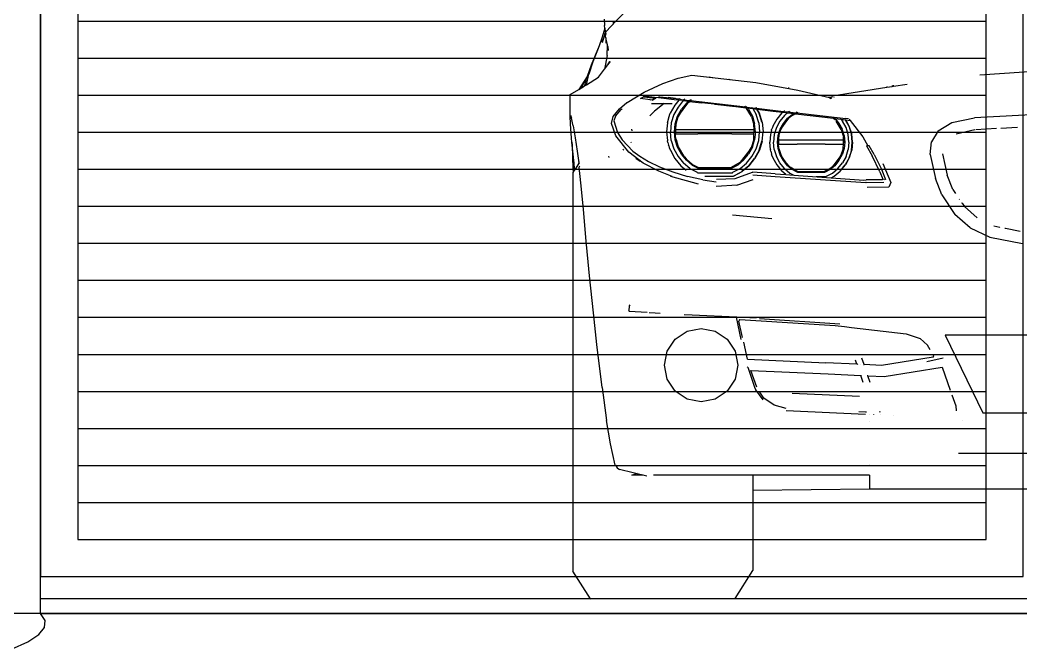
# Model space of a CAD drawing. Header units: inches. Extents: x 7263 to 14962, y 1317 to 2926.
# Drawn here: x 7435.396 to 7436.747, y 1494.43 to 1495.279 of the extents above; entities that cross this region are included whole.
import ezdxf

# ---------------------------------------------------------------- set-up
doc = ezdxf.new("R2010")
doc.units = ezdxf.units.IN
doc.header["$MEASUREMENT"] = 0
doc.layers.add('Layer1', color=1, linetype='Continuous')
doc.layers.add('Layer2', color=2, linetype='Continuous')

msp = doc.modelspace()

# ---------------------------------------------------------------- linework, layer by layer
for p, q in [((7436.2289, 1495.3063), (7436.2007, 1495.2776)), ((7436.1857, 1495.2675), (7436.1821, 1495.2553)), ((7436.1845, 1495.2797), (7436.1851, 1495.2711)), ((7436.1857, 1495.2675), (7436.1851, 1495.2711)), ((7436.1851, 1495.2639), (7436.1858, 1495.2668)), ((7436.1858, 1495.2679), (7436.1857, 1495.2675)), ((7436.1858, 1495.2668), (7436.1857, 1495.2675)), ((7436.1857, 1495.2662), (7436.1858, 1495.2666)), ((7436.1858, 1495.2668), (7436.1859, 1495.2672)), ((7436.1858, 1495.2666), (7436.1859, 1495.267)), ((7436.1858, 1495.2666), (7436.1858, 1495.2668)), ((7436.1862, 1495.2637), (7436.1858, 1495.2666)), ((7436.187, 1495.2629), (7436.2007, 1495.2776)), ((7436.1971, 1495.2766), (7436.1973, 1495.2765)), ((7436.1973, 1495.274), (7436.1973, 1495.2765)), ((7436.1821, 1495.2553), (7436.1777, 1495.2437)), ((7436.1856, 1495.2602), (7436.1833, 1495.2525)), ((7436.1833, 1495.2525), (7436.1837, 1495.2535)), ((7436.1846, 1495.2616), (7436.1847, 1495.2618)), ((7436.1847, 1495.2608), (7436.1846, 1495.2605)), ((7436.1856, 1495.2602), (7436.1854, 1495.259)), ((7436.1862, 1495.2637), (7436.1856, 1495.2602)), ((7436.1862, 1495.2639), (7436.1862, 1495.2637)), ((7436.1864, 1495.2623), (7436.1862, 1495.2637)), ((7436.1868, 1495.26), (7436.1864, 1495.2623)), ((7436.1864, 1495.2623), (7436.1868, 1495.2597)), ((7436.1865, 1495.256), (7436.1868, 1495.2597)), ((7436.1871, 1495.2535), (7436.1865, 1495.256)), ((7436.1868, 1495.26), (7436.187, 1495.2629)), ((7436.1868, 1495.2597), (7436.1868, 1495.26)), ((7436.187, 1495.253), (7436.1871, 1495.2531)), ((7436.1871, 1495.2535), (7436.1871, 1495.2536)), ((7436.1871, 1495.2531), (7436.1871, 1495.2535)), ((7436.1872, 1495.2531), (7436.1871, 1495.2535)), ((7436.1871, 1495.2476), (7436.1871, 1495.2531)), ((7436.1871, 1495.2531), (7436.1872, 1495.2531)), ((7436.1875, 1495.2519), (7436.1872, 1495.2531)), ((7436.1777, 1495.2437), (7436.167, 1495.2179)), ((7436.1763, 1495.24), (7436.167, 1495.2179)), ((7436.1763, 1495.24), (7436.1694, 1495.222)), ((7436.1777, 1495.2437), (7436.1763, 1495.24)), ((7436.1816, 1495.2489), (7436.1825, 1495.2503)), ((7436.1833, 1495.2525), (7436.1819, 1495.2479)), ((7436.1825, 1495.2503), (7436.1833, 1495.2525)), ((7436.189, 1495.2451), (7436.1875, 1495.2519)), ((7436.1888, 1495.2306), (7436.189, 1495.2451)), ((7436.1894, 1495.243), (7436.189, 1495.2451)), ((7436.1894, 1495.243), (7436.1899, 1495.2377)), ((7436.1888, 1495.2306), (7436.1851, 1495.2121)), ((7436.167, 1495.2179), (7436.1615, 1495.2024)), ((7436.1694, 1495.222), (7436.1641, 1495.2057)), ((7436.1851, 1495.2121), (7436.1897, 1495.218)), ((7436.1897, 1495.218), (7436.1922, 1495.2228)), ((7436.1897, 1495.218), (7436.1931, 1495.2225)), ((7436.6915, 1495.2045), (7436.8064, 1495.2124)), ((7436.1615, 1495.2024), (7436.1502, 1495.185)), ((7436.1538, 1495.1872), (7436.1605, 1495.1997)), ((7436.1605, 1495.1997), (7436.1584, 1495.1915)), ((7436.1605, 1495.1997), (7436.1615, 1495.2024)), ((7436.1606, 1495.1913), (7436.1641, 1495.2057)), ((7436.1606, 1495.1913), (7436.1769, 1495.2013)), ((7436.1769, 1495.2013), (7436.1851, 1495.2121)), ((7436.2636, 1495.1931), (7436.2846, 1495.2)), ((7436.2846, 1495.2), (7436.3028, 1495.204)), ((7436.3028, 1495.204), (7436.3892, 1495.1944)), ((7436.3262, 1495.2018), (7436.3282, 1495.2014)), ((7436.3282, 1495.2014), (7436.3311, 1495.2009)), ((7436.1502, 1495.185), (7436.1538, 1495.1872)), ((7436.1538, 1495.1872), (7436.1576, 1495.1895)), ((7436.1584, 1495.1915), (7436.1576, 1495.1895)), ((7436.1576, 1495.1895), (7436.1579, 1495.1897)), ((7436.1584, 1495.1915), (7436.1579, 1495.1897)), ((7436.1579, 1495.1897), (7436.1606, 1495.1913)), ((7436.2387, 1495.1813), (7436.2636, 1495.1931)), ((7436.3528, 1495.1987), (7436.3529, 1495.1985)), ((7436.353, 1495.1985), (7436.3529, 1495.1985)), ((7436.3541, 1495.1983), (7436.3541, 1495.1986)), ((7436.3546, 1495.1983), (7436.3545, 1495.1985)), ((7436.3552, 1495.1982), (7436.3552, 1495.1985)), ((7436.3553, 1495.1982), (7436.3553, 1495.1984)), ((7436.3559, 1495.1981), (7436.3559, 1495.1984)), ((7436.356, 1495.1984), (7436.356, 1495.1981)), ((7436.3567, 1495.1983), (7436.3567, 1495.198)), ((7436.3632, 1495.1973), (7436.3632, 1495.1975)), ((7436.3682, 1495.1969), (7436.3682, 1495.1967)), ((7436.371, 1495.1964), (7436.371, 1495.1966)), ((7436.3719, 1495.1965), (7436.3719, 1495.1963)), ((7436.3719, 1495.1965), (7436.3719, 1495.1963)), ((7436.3892, 1495.1944), (7436.4458, 1495.1839)), ((7436.4338, 1495.1861), (7436.4336, 1495.1874)), ((7436.5659, 1495.1874), (7436.4922, 1495.1759)), ((7436.5659, 1495.1891), (7436.5659, 1495.1874)), ((7436.5732, 1495.1886), (7436.5659, 1495.1874)), ((7436.5732, 1495.1902), (7436.5732, 1495.1886)), ((7436.5733, 1495.1886), (7436.5732, 1495.1886)), ((7436.5733, 1495.1902), (7436.5733, 1495.1886)), ((7436.5751, 1495.1889), (7436.5733, 1495.1886)), ((7436.5935, 1495.1917), (7436.5751, 1495.1889)), ((7436.5751, 1495.1889), (7436.5751, 1495.1905)), ((7436.1386, 1495.1489), (7436.1389, 1495.178)), ((7436.1389, 1495.178), (7436.1502, 1495.185)), ((7436.2154, 1495.1672), (7436.2386, 1495.1812)), ((7436.2334, 1495.1725), (7436.2375, 1495.1751)), ((7436.2466, 1495.1707), (7436.2334, 1495.1725)), ((7436.2379, 1495.1759), (7436.2371, 1495.176)), ((7436.2375, 1495.1751), (7436.2382, 1495.175)), ((7436.2525, 1495.1741), (7436.2379, 1495.1759)), ((7436.2382, 1495.175), (7436.2384, 1495.1751)), ((7436.2382, 1495.175), (7436.2532, 1495.1732)), ((7436.2384, 1495.1751), (7436.2515, 1495.1735)), ((7436.2532, 1495.1732), (7436.2496, 1495.1704)), ((7436.2541, 1495.1732), (7436.2502, 1495.1703)), ((7436.2515, 1495.1735), (7436.2516, 1495.1735)), ((7436.2515, 1495.1735), (7436.2541, 1495.1732)), ((7436.2525, 1495.1741), (7436.2525, 1495.1741)), ((7436.258, 1495.1734), (7436.2525, 1495.1741)), ((7436.2541, 1495.1732), (7436.2532, 1495.1725)), ((7436.2541, 1495.1732), (7436.2542, 1495.1732)), ((7436.2792, 1495.171), (7436.258, 1495.1734)), ((7436.2596, 1495.1747), (7436.2584, 1495.1748)), ((7436.2862, 1495.1716), (7436.2596, 1495.1747)), ((7436.2596, 1495.1747), (7436.2626, 1495.1743)), ((7436.2708, 1495.1744), (7436.2806, 1495.1732)), ((7436.2869, 1495.1725), (7436.2862, 1495.1716)), ((7436.4458, 1495.1839), (7436.4886, 1495.1739)), ((7436.4912, 1495.1742), (7436.4872, 1495.1742)), ((7436.4886, 1495.1739), (7436.4903, 1495.1728)), ((7436.4912, 1495.1742), (7436.4902, 1495.1725)), ((7436.4922, 1495.1759), (7436.4912, 1495.1742)), ((7436.4949, 1495.1742), (7436.4946, 1495.1742)), ((7436.1969, 1495.1485), (7436.2052, 1495.1587)), ((7436.2052, 1495.1587), (7436.2153, 1495.1672)), ((7436.2463, 1495.1705), (7436.2466, 1495.1707)), ((7436.2494, 1495.1703), (7436.2466, 1495.1707)), ((7436.2485, 1495.1658), (7436.2656, 1495.1658)), ((7436.2496, 1495.1704), (7436.2494, 1495.1703)), ((7436.2502, 1495.1703), (7436.2496, 1495.1704)), ((7436.2502, 1495.1703), (7436.2496, 1495.17)), ((7436.2656, 1495.1658), (7436.2526, 1495.1556)), ((7436.2656, 1495.1658), (7436.2763, 1495.1658)), ((7436.2799, 1495.1638), (7436.2738, 1495.1527)), ((7436.2843, 1495.1612), (7436.2785, 1495.1509)), ((7436.2852, 1495.1704), (7436.2792, 1495.171)), ((7436.2852, 1495.1704), (7436.2799, 1495.1638)), ((7436.2911, 1495.1698), (7436.2843, 1495.1612)), ((7436.2911, 1495.1698), (7436.2852, 1495.1704)), ((7436.2862, 1495.1716), (7436.2922, 1495.1709)), ((7436.2955, 1495.1664), (7436.2889, 1495.1581)), ((7436.297, 1495.1664), (7436.2906, 1495.158)), ((7436.2911, 1495.1698), (7436.2981, 1495.169)), ((7436.2933, 1495.1719), (7436.2922, 1495.1709)), ((7436.2922, 1495.1709), (7436.2998, 1495.17)), ((7436.2955, 1495.1664), (7436.2985, 1495.169)), ((7436.297, 1495.1664), (7436.2999, 1495.1688)), ((7436.2976, 1495.1672), (7436.297, 1495.1664)), ((7436.299, 1495.1689), (7436.2976, 1495.1672)), ((7436.2996, 1495.1688), (7436.2976, 1495.1672)), ((7436.2982, 1495.169), (7436.2981, 1495.169)), ((7436.2985, 1495.169), (7436.2982, 1495.169)), ((7436.2985, 1495.169), (7436.299, 1495.1689)), ((7436.299, 1495.1689), (7436.2996, 1495.1688)), ((7436.2996, 1495.1688), (7436.2999, 1495.1688)), ((7436.2998, 1495.17), (7436.3009, 1495.171)), ((7436.3004, 1495.17), (7436.2998, 1495.17)), ((7436.2999, 1495.1688), (7436.316, 1495.167)), ((7436.3004, 1495.17), (7436.3016, 1495.1708)), ((7436.3006, 1495.1699), (7436.3004, 1495.17)), ((7436.3006, 1495.1699), (7436.3014, 1495.1704)), ((7436.3009, 1495.1699), (7436.3006, 1495.1699)), ((7436.3014, 1495.1704), (7436.3009, 1495.1699)), ((7436.3011, 1495.1699), (7436.3009, 1495.1699)), ((7436.3011, 1495.1699), (7436.3022, 1495.1707)), ((7436.3011, 1495.1699), (7436.3751, 1495.1613)), ((7436.3019, 1495.1708), (7436.3014, 1495.1704)), ((7436.3014, 1495.1704), (7436.302, 1495.1707)), ((7436.3016, 1495.1708), (7436.3017, 1495.1709)), ((7436.302, 1495.1709), (7436.3019, 1495.1708)), ((7436.3021, 1495.1708), (7436.3022, 1495.1708)), ((7436.3022, 1495.1708), (7436.3023, 1495.1708)), ((7436.3161, 1495.167), (7436.316, 1495.167)), ((7436.3332, 1495.1651), (7436.3161, 1495.167)), ((7436.3337, 1495.165), (7436.3332, 1495.1651)), ((7436.3337, 1495.165), (7436.3578, 1495.1623)), ((7436.3578, 1495.1623), (7436.3584, 1495.1622)), ((7436.3584, 1495.1622), (7436.376, 1495.1601)), ((7436.3751, 1495.1613), (7436.3743, 1495.1623)), ((7436.3747, 1495.1623), (7436.3747, 1495.1623)), ((7436.3753, 1495.1613), (7436.3747, 1495.1623)), ((7436.3751, 1495.1613), (7436.3751, 1495.1613)), ((7436.3751, 1495.1613), (7436.3753, 1495.1613)), ((7436.3753, 1495.1613), (7436.3769, 1495.1611)), ((7436.3832, 1495.1483), (7436.376, 1495.1601)), ((7436.376, 1495.1601), (7436.3778, 1495.1599)), ((7436.3761, 1495.1621), (7436.3769, 1495.1611)), ((7436.3769, 1495.1611), (7436.3844, 1495.1602)), ((7436.3778, 1495.1599), (7436.3793, 1495.1581)), ((7436.3778, 1495.1599), (7436.3851, 1495.1591)), ((7436.3839, 1495.1612), (7436.3839, 1495.1612)), ((7436.3839, 1495.1612), (7436.3844, 1495.1602)), ((7436.3844, 1495.1602), (7436.3899, 1495.1596)), ((7436.3851, 1495.1591), (7436.3896, 1495.1509)), ((7436.3851, 1495.1591), (7436.3906, 1495.1584)), ((7436.3899, 1495.1596), (7436.3894, 1495.1606)), ((7436.3903, 1495.1596), (7436.3897, 1495.1606)), ((7436.3899, 1495.1596), (7436.3903, 1495.1596)), ((7436.3903, 1495.1596), (7436.4267, 1495.1553)), ((7436.3937, 1495.1527), (7436.3906, 1495.1584)), ((7436.3906, 1495.1584), (7436.3909, 1495.1584)), ((7436.394, 1495.1527), (7436.3909, 1495.1584)), ((7436.3909, 1495.1584), (7436.4128, 1495.1558)), ((7436.1391, 1495.1384), (7436.1386, 1495.1489)), ((7436.1393, 1495.1504), (7436.1406, 1495.146)), ((7436.1427, 1495.1359), (7436.1406, 1495.146)), ((7436.1945, 1495.1391), (7436.1969, 1495.1485)), ((7436.1997, 1495.149), (7436.1977, 1495.1427)), ((7436.1997, 1495.149), (7436.2073, 1495.1577)), ((7436.209, 1495.1577), (7436.2073, 1495.1577)), ((7436.2526, 1495.1556), (7436.2464, 1495.1491)), ((7436.2699, 1495.1398), (7436.2717, 1495.1468)), ((7436.2717, 1495.1468), (7436.2718, 1495.147)), ((7436.2718, 1495.147), (7436.2738, 1495.1527)), ((7436.2785, 1495.1509), (7436.2751, 1495.1397)), ((7436.2805, 1495.1386), (7436.2837, 1495.1487)), ((7436.2812, 1495.1384), (7436.2849, 1495.1494)), ((7436.2815, 1495.1384), (7436.2846, 1495.1483)), ((7436.2837, 1495.1487), (7436.2889, 1495.1581)), ((7436.2872, 1495.153), (7436.2846, 1495.1483)), ((7436.2874, 1495.1539), (7436.2849, 1495.1494)), ((7436.2849, 1495.1494), (7436.2856, 1495.1516)), ((7436.2874, 1495.1539), (7436.2856, 1495.1516)), ((7436.2906, 1495.158), (7436.2872, 1495.153)), ((7436.2906, 1495.158), (7436.2874, 1495.1539)), ((7436.3793, 1495.1581), (7436.3845, 1495.1487)), ((7436.3832, 1495.1483), (7436.3865, 1495.1372)), ((7436.3845, 1495.1487), (7436.3876, 1495.1386)), ((7436.3931, 1495.1397), (7436.3896, 1495.1509)), ((7436.3974, 1495.1407), (7436.3937, 1495.1527)), ((7436.3978, 1495.1407), (7436.394, 1495.1527)), ((7436.4128, 1495.1558), (7436.4254, 1495.1543)), ((7436.4242, 1495.1533), (7436.4174, 1495.1448)), ((7436.4279, 1495.1499), (7436.4218, 1495.1421)), ((7436.4254, 1495.1543), (7436.4242, 1495.1533)), ((7436.4254, 1495.1543), (7436.4321, 1495.1534)), ((7436.4264, 1495.1391), (7436.4319, 1495.146)), ((7436.4267, 1495.1553), (7436.427, 1495.1556)), ((7436.4267, 1495.1553), (7436.4334, 1495.1546)), ((7436.4277, 1495.1562), (7436.4273, 1495.1559)), ((7436.4321, 1495.1534), (7436.4279, 1495.1499)), ((7436.4312, 1495.1432), (7436.4356, 1495.1478)), ((7436.4337, 1495.1465), (7436.4312, 1495.1432)), ((7436.4319, 1495.146), (7436.438, 1495.1512)), ((7436.4321, 1495.1534), (7436.4405, 1495.1524)), ((7436.4337, 1495.1548), (7436.4334, 1495.1546)), ((7436.4334, 1495.1546), (7436.4426, 1495.1535)), ((7436.4368, 1495.1491), (7436.4337, 1495.1465)), ((7436.4349, 1495.148), (7436.4337, 1495.1465)), ((7436.4345, 1495.1554), (7436.4341, 1495.1551)), ((7436.4349, 1495.148), (7436.4368, 1495.1491)), ((7436.4427, 1495.1522), (7436.4356, 1495.1478)), ((7436.4356, 1495.1478), (7436.4378, 1495.1497)), ((7436.4368, 1495.1491), (7436.4378, 1495.1497)), ((7436.4378, 1495.1497), (7436.4422, 1495.1522)), ((7436.4405, 1495.1524), (7436.438, 1495.1512)), ((7436.4405, 1495.1524), (7436.4422, 1495.1522)), ((7436.4422, 1495.1522), (7436.4427, 1495.1522)), ((7436.4429, 1495.1537), (7436.4426, 1495.1535)), ((7436.4426, 1495.1535), (7436.4442, 1495.1533)), ((7436.4427, 1495.1522), (7436.4938, 1495.146)), ((7436.4441, 1495.1543), (7436.4437, 1495.1541)), ((7436.4442, 1495.1533), (7436.4445, 1495.1535)), ((7436.4442, 1495.1533), (7436.4445, 1495.1533)), ((7436.4447, 1495.1535), (7436.4445, 1495.1533)), ((7436.4445, 1495.1533), (7436.5106, 1495.1456)), ((7436.4452, 1495.1539), (7436.4456, 1495.1541)), ((7436.4458, 1495.1541), (7436.4455, 1495.1539)), ((7436.4632, 1495.1498), (7436.4938, 1495.146)), ((7436.4845, 1495.1496), (7436.4845, 1495.1496)), ((7436.4947, 1495.1452), (7436.4938, 1495.146)), ((7436.4938, 1495.146), (7436.494, 1495.146)), ((7436.494, 1495.146), (7436.4947, 1495.1452)), ((7436.494, 1495.146), (7436.494, 1495.1459)), ((7436.4949, 1495.1453), (7436.494, 1495.1459)), ((7436.494, 1495.1459), (7436.4961, 1495.1457)), ((7436.4954, 1495.1445), (7436.4947, 1495.1452)), ((7436.4954, 1495.1445), (7436.4949, 1495.1453)), ((7436.4961, 1495.1457), (7436.5013, 1495.1391)), ((7436.4961, 1495.1457), (7436.5039, 1495.1448)), ((7436.5102, 1495.1479), (7436.5103, 1495.1478)), ((7436.5108, 1495.1456), (7436.5106, 1495.1456)), ((7436.514, 1495.1452), (7436.5108, 1495.1456)), ((7436.6536, 1495.1401), (7436.684, 1495.1468)), ((7436.781, 1495.1518), (7436.684, 1495.1468)), ((7436.1406, 1495.1192), (7436.1391, 1495.1384)), ((7436.1427, 1495.1359), (7436.1456, 1495.1197)), ((7436.2003, 1495.1222), (7436.1945, 1495.1391)), ((7436.1977, 1495.1427), (7436.2024, 1495.1268)), ((7436.2699, 1495.1397), (7436.2689, 1495.1278)), ((7436.2699, 1495.1397), (7436.2699, 1495.1398)), ((7436.2751, 1495.1397), (7436.274, 1495.1278)), ((7436.2795, 1495.1278), (7436.2805, 1495.1386)), ((7436.2812, 1495.1384), (7436.2808, 1495.1306)), ((7436.387, 1495.1313), (7436.3865, 1495.1372)), ((7436.3865, 1495.1372), (7436.3872, 1495.1348)), ((7436.387, 1495.1313), (7436.3872, 1495.1348)), ((7436.3872, 1495.1348), (7436.3873, 1495.1278)), ((7436.3886, 1495.1278), (7436.3876, 1495.1386)), ((7436.3931, 1495.1397), (7436.3942, 1495.1278)), ((7436.3978, 1495.1407), (7436.399, 1495.1278)), ((7436.4115, 1495.1337), (7436.4105, 1495.131)), ((7436.4121, 1495.1351), (7436.4115, 1495.1337)), ((7436.4121, 1495.1352), (7436.4121, 1495.1351)), ((7436.4122, 1495.1352), (7436.4121, 1495.1352)), ((7436.4174, 1495.1448), (7436.4122, 1495.1352)), ((7436.4169, 1495.1334), (7436.4139, 1495.124)), ((7436.4218, 1495.1421), (7436.4169, 1495.1334)), ((7436.42, 1495.1227), (7436.4231, 1495.1317)), ((7436.4221, 1495.1313), (7436.4264, 1495.1391)), ((7436.4251, 1495.1347), (7436.423, 1495.1309)), ((7436.4252, 1495.1354), (7436.4231, 1495.1317)), ((7436.4231, 1495.1317), (7436.4237, 1495.1334)), ((7436.4252, 1495.1354), (7436.4237, 1495.1334)), ((7436.4282, 1495.1394), (7436.4251, 1495.1347)), ((7436.4282, 1495.1394), (7436.4252, 1495.1354)), ((7436.4312, 1495.1432), (7436.4282, 1495.1394)), ((7436.4968, 1495.1433), (7436.4954, 1495.1445)), ((7436.5045, 1495.1309), (7436.4975, 1495.1419)), ((7436.5013, 1495.1391), (7436.5057, 1495.1313)), ((7436.5039, 1495.1448), (7436.506, 1495.1421)), ((7436.5039, 1495.1448), (7436.5101, 1495.144)), ((7436.5109, 1495.1334), (7436.506, 1495.1421)), ((7436.5149, 1495.1352), (7436.5101, 1495.144)), ((7436.5101, 1495.144), (7436.5105, 1495.144)), ((7436.5153, 1495.1352), (7436.5105, 1495.144)), ((7436.5105, 1495.144), (7436.5163, 1495.1432)), ((7436.5138, 1495.124), (7436.5109, 1495.1334)), ((7436.5181, 1495.1249), (7436.5149, 1495.1352)), ((7436.5153, 1495.1446), (7436.5154, 1495.1445)), ((7436.5185, 1495.1249), (7436.5153, 1495.1352)), ((7436.5155, 1495.1443), (7436.5159, 1495.1438)), ((7436.5163, 1495.1432), (7436.5335, 1495.1211)), ((7436.5163, 1495.1432), (7436.5164, 1495.1432)), ((7436.5167, 1495.1432), (7436.5164, 1495.1432)), ((7436.6351, 1495.1292), (7436.6536, 1495.1401)), ((7436.7137, 1495.132), (7436.6859, 1495.1306)), ((7436.742, 1495.1335), (7436.7197, 1495.1323)), ((7436.1411, 1495.1138), (7436.1406, 1495.1192)), ((7436.1456, 1495.1197), (7436.1483, 1495.1015)), ((7436.2178, 1495.1001), (7436.2004, 1495.1221)), ((7436.2024, 1495.1268), (7436.2088, 1495.117)), ((7436.2222, 1495.1292), (7436.2217, 1495.1312)), ((7436.2689, 1495.1278), (7436.2689, 1495.1277)), ((7436.2689, 1495.1277), (7436.2699, 1495.1159)), ((7436.2751, 1495.116), (7436.274, 1495.1278)), ((7436.2805, 1495.1171), (7436.2795, 1495.1278)), ((7436.2805, 1495.1244), (7436.2804, 1495.1209)), ((7436.2811, 1495.1185), (7436.2804, 1495.1209)), ((7436.2806, 1495.1251), (7436.2805, 1495.1244)), ((7436.2811, 1495.1185), (7436.2805, 1495.1244)), ((7436.2808, 1495.1306), (7436.2806, 1495.1251)), ((7436.2806, 1495.1251), (7436.3107, 1495.1251)), ((7436.387, 1495.1306), (7436.2808, 1495.1306)), ((7436.2843, 1495.1074), (7436.2811, 1495.1185)), ((7436.3107, 1495.1251), (7436.311, 1495.1251)), ((7436.357, 1495.1251), (7436.311, 1495.1251)), ((7436.357, 1495.1251), (7436.3572, 1495.1251)), ((7436.3572, 1495.1251), (7436.3867, 1495.1251)), ((7436.3864, 1495.1173), (7436.3867, 1495.1251)), ((7436.3867, 1495.1251), (7436.387, 1495.1306)), ((7436.387, 1495.1306), (7436.387, 1495.1313)), ((7436.3873, 1495.1278), (7436.3872, 1495.129)), ((7436.3872, 1495.1269), (7436.3873, 1495.1278)), ((7436.3886, 1495.1278), (7436.3876, 1495.1171)), ((7436.3931, 1495.116), (7436.3942, 1495.1278)), ((7436.3978, 1495.115), (7436.399, 1495.1278)), ((7436.4088, 1495.124), (7436.4079, 1495.1139)), ((7436.4102, 1495.1296), (7436.4088, 1495.124)), ((7436.4088, 1495.124), (7436.4089, 1495.1239)), ((7436.4102, 1495.1296), (7436.4105, 1495.131)), ((7436.4139, 1495.124), (7436.413, 1495.1139)), ((7436.4186, 1495.1139), (7436.4194, 1495.1229)), ((7436.4194, 1495.1229), (7436.4221, 1495.1313)), ((7436.4195, 1495.1167), (7436.42, 1495.1227)), ((7436.42, 1495.1227), (7436.4198, 1495.1167)), ((7436.4204, 1495.1227), (7436.42, 1495.1183)), ((7436.42, 1495.1167), (7436.42, 1495.1183)), ((7436.4204, 1495.1227), (7436.423, 1495.1309)), ((7436.5045, 1495.1309), (7436.5077, 1495.1198)), ((7436.5083, 1495.1229), (7436.5057, 1495.1313)), ((7436.5076, 1495.1169), (7436.5073, 1495.1205)), ((7436.5076, 1495.1169), (7436.5077, 1495.1198)), ((7436.5077, 1495.1198), (7436.5077, 1495.1189)), ((7436.5077, 1495.1189), (7436.5078, 1495.1183)), ((7436.5078, 1495.1167), (7436.5078, 1495.1183)), ((7436.5083, 1495.1229), (7436.5091, 1495.1139)), ((7436.5147, 1495.1139), (7436.5138, 1495.124)), ((7436.5192, 1495.1139), (7436.5181, 1495.1249)), ((7436.5195, 1495.1139), (7436.5185, 1495.1249)), ((7436.5335, 1495.1211), (7436.5405, 1495.1087)), ((7436.6351, 1495.1292), (7436.6263, 1495.1142)), ((7436.6845, 1495.1303), (7436.6596, 1495.1247)), ((7436.1411, 1495.1138), (7436.1412, 1495.1096)), ((7436.143, 1495.0937), (7436.1411, 1495.1138)), ((7436.1412, 1495.1096), (7436.1425, 1495.0783)), ((7436.2088, 1495.117), (7436.2232, 1495.1018)), ((7436.2089, 1495.111), (7436.2089, 1495.111)), ((7436.2215, 1495.113), (7436.2208, 1495.1136)), ((7436.2699, 1495.1159), (7436.2699, 1495.116)), ((7436.2699, 1495.1159), (7436.27, 1495.1156)), ((7436.2706, 1495.1133), (7436.27, 1495.1156)), ((7436.2706, 1495.1133), (7436.2715, 1495.1097)), ((7436.2715, 1495.1097), (7436.2715, 1495.1095)), ((7436.2717, 1495.1089), (7436.2715, 1495.1095)), ((7436.2715, 1495.1095), (7436.2718, 1495.1088)), ((7436.2718, 1495.1088), (7436.2717, 1495.1089)), ((7436.2717, 1495.1089), (7436.2724, 1495.1065)), ((7436.2718, 1495.1088), (7436.2718, 1495.1088)), ((7436.2718, 1495.1088), (7436.2719, 1495.1084)), ((7436.2724, 1495.1065), (7436.2737, 1495.1035)), ((7436.2751, 1495.116), (7436.2785, 1495.1048)), ((7436.2785, 1495.1048), (7436.2843, 1495.0945)), ((7436.2837, 1495.107), (7436.2805, 1495.1171)), ((7436.2815, 1495.1173), (7436.2846, 1495.1074)), ((7436.2889, 1495.0976), (7436.2837, 1495.107)), ((7436.2843, 1495.1074), (7436.2916, 1495.0954)), ((7436.2872, 1495.1027), (7436.2846, 1495.1074)), ((7436.3845, 1495.107), (7436.3793, 1495.0976)), ((7436.3802, 1495.1018), (7436.3827, 1495.1063)), ((7436.3827, 1495.1063), (7436.3819, 1495.1041)), ((7436.3864, 1495.1173), (7436.3827, 1495.1063)), ((7436.3839, 1495.0945), (7436.3896, 1495.1048)), ((7436.3845, 1495.107), (7436.3876, 1495.1171)), ((7436.3896, 1495.1048), (7436.3931, 1495.116)), ((7436.3937, 1495.103), (7436.3974, 1495.115)), ((7436.3978, 1495.115), (7436.394, 1495.103)), ((7436.4079, 1495.1138), (7436.4079, 1495.1139)), ((7436.4088, 1495.1039), (7436.4079, 1495.1138)), ((7436.4139, 1495.1039), (7436.413, 1495.1139)), ((7436.4194, 1495.105), (7436.4186, 1495.1139)), ((7436.4193, 1495.114), (7436.4195, 1495.1167)), ((7436.4193, 1495.1138), (7436.4195, 1495.1112)), ((7436.4195, 1495.111), (7436.4194, 1495.1081)), ((7436.42, 1495.1062), (7436.4194, 1495.1081)), ((7436.4221, 1495.0966), (7436.4194, 1495.105)), ((7436.4195, 1495.1167), (7436.4198, 1495.1167)), ((7436.4196, 1495.1112), (7436.4195, 1495.1112)), ((7436.4196, 1495.1112), (7436.4195, 1495.111)), ((7436.4195, 1495.1112), (7436.4195, 1495.111)), ((7436.4195, 1495.111), (7436.42, 1495.1062)), ((7436.4198, 1495.1167), (7436.4196, 1495.1112)), ((7436.4196, 1495.1112), (7436.4198, 1495.1112)), ((7436.42, 1495.1167), (7436.4198, 1495.1167)), ((7436.4198, 1495.1112), (7436.42, 1495.1112)), ((7436.42, 1495.1112), (7436.42, 1495.1167)), ((7436.42, 1495.1112), (7436.4445, 1495.1112)), ((7436.42, 1495.1096), (7436.42, 1495.1112)), ((7436.4204, 1495.1052), (7436.42, 1495.1096)), ((7436.4226, 1495.097), (7436.42, 1495.1062)), ((7436.4202, 1495.1167), (7436.5076, 1495.1167)), ((7436.4204, 1495.1052), (7436.423, 1495.097)), ((7436.4445, 1495.1112), (7436.4448, 1495.1112)), ((7436.4827, 1495.1112), (7436.4448, 1495.1112)), ((7436.4827, 1495.1112), (7436.483, 1495.1112)), ((7436.483, 1495.1112), (7436.5073, 1495.1112)), ((7436.5071, 1495.1052), (7436.504, 1495.0962)), ((7436.5083, 1495.105), (7436.5057, 1495.0966)), ((7436.5071, 1495.1052), (7436.5073, 1495.1112)), ((7436.5073, 1495.1112), (7436.5076, 1495.1167)), ((7436.5076, 1495.1167), (7436.5076, 1495.1169)), ((7436.5079, 1495.1167), (7436.5078, 1495.1167)), ((7436.5078, 1495.1166), (7436.5078, 1495.1167)), ((7436.5078, 1495.1166), (7436.5078, 1495.1141)), ((7436.5078, 1495.1141), (7436.5078, 1495.1139)), ((7436.5078, 1495.1139), (7436.5078, 1495.1139)), ((7436.5079, 1495.1167), (7436.5079, 1495.1129)), ((7436.5091, 1495.1139), (7436.5083, 1495.105)), ((7436.5147, 1495.1139), (7436.5138, 1495.1039)), ((7436.5181, 1495.103), (7436.5192, 1495.1139)), ((7436.5195, 1495.1139), (7436.5185, 1495.103)), ((7436.5405, 1495.1087), (7436.5384, 1495.1087)), ((7436.5384, 1495.1087), (7436.546, 1495.0954)), ((7436.5421, 1495.1087), (7436.5405, 1495.1087)), ((7436.5488, 1495.097), (7436.5421, 1495.1087)), ((7436.6244, 1495.0972), (7436.6263, 1495.1142)), ((7436.1433, 1495.0835), (7436.143, 1495.0937)), ((7436.1436, 1495.0885), (7436.143, 1495.0937)), ((7436.1483, 1495.1015), (7436.1504, 1495.0858)), ((7436.1906, 1495.095), (7436.1909, 1495.093)), ((7436.2112, 1495.1031), (7436.2097, 1495.1041)), ((7436.2374, 1495.0852), (7436.2178, 1495.1001)), ((7436.2232, 1495.1018), (7436.2325, 1495.0947)), ((7436.2331, 1495.0878), (7436.2275, 1495.0917)), ((7436.2325, 1495.0947), (7436.2445, 1495.0877)), ((7436.2737, 1495.1035), (7436.2738, 1495.103)), ((7436.2739, 1495.1028), (7436.2738, 1495.103)), ((7436.2739, 1495.1028), (7436.2799, 1495.0919)), ((7436.2799, 1495.0919), (7436.2879, 1495.082)), ((7436.2843, 1495.0945), (7436.2916, 1495.0853)), ((7436.293, 1495.0941), (7436.2872, 1495.1027)), ((7436.2955, 1495.0893), (7436.2889, 1495.0976)), ((7436.2952, 1495.0909), (7436.2916, 1495.0954)), ((7436.2916, 1495.0954), (7436.2934, 1495.0925)), ((7436.293, 1495.0941), (7436.2962, 1495.09)), ((7436.2952, 1495.0909), (7436.2934, 1495.0925)), ((7436.2962, 1495.09), (7436.2952, 1495.0909)), ((7436.3685, 1495.0867), (7436.3802, 1495.1018)), ((7436.3727, 1495.0893), (7436.3793, 1495.0976)), ((7436.3766, 1495.0853), (7436.3839, 1495.0945)), ((7436.3797, 1495.082), (7436.3876, 1495.0919)), ((7436.38, 1495.082), (7436.3879, 1495.0919)), ((7436.3802, 1495.1018), (7436.3819, 1495.1041)), ((7436.3937, 1495.103), (7436.3876, 1495.0919)), ((7436.394, 1495.103), (7436.3879, 1495.0919)), ((7436.4088, 1495.1039), (7436.4088, 1495.1039)), ((7436.4088, 1495.1039), (7436.4088, 1495.1036)), ((7436.4093, 1495.1017), (7436.4088, 1495.1036)), ((7436.4093, 1495.1017), (7436.4103, 1495.0977)), ((7436.4103, 1495.0977), (7436.4105, 1495.0967)), ((7436.4103, 1495.0977), (7436.4105, 1495.0969)), ((7436.4105, 1495.0969), (7436.4107, 1495.0968)), ((7436.4107, 1495.0964), (7436.4105, 1495.0969)), ((7436.4107, 1495.0964), (7436.4105, 1495.0967)), ((7436.4109, 1495.0959), (7436.4107, 1495.0964)), ((7436.4108, 1495.0959), (7436.4107, 1495.0964)), ((7436.4108, 1495.0959), (7436.4111, 1495.0954)), ((7436.4112, 1495.0947), (7436.4111, 1495.0954)), ((7436.4112, 1495.0947), (7436.4122, 1495.0925)), ((7436.4122, 1495.0925), (7436.4174, 1495.0831)), ((7436.4139, 1495.1039), (7436.4169, 1495.0945)), ((7436.4218, 1495.0857), (7436.4169, 1495.0945)), ((7436.4264, 1495.0888), (7436.4221, 1495.0966)), ((7436.4296, 1495.086), (7436.4226, 1495.097)), ((7436.4251, 1495.0932), (7436.423, 1495.097)), ((7436.4299, 1495.086), (7436.4251, 1495.0932)), ((7436.4934, 1495.0814), (7436.5019, 1495.0925)), ((7436.5013, 1495.0888), (7436.5057, 1495.0966)), ((7436.5019, 1495.0925), (7436.504, 1495.0962)), ((7436.5019, 1495.0925), (7436.5032, 1495.0941)), ((7436.5032, 1495.0941), (7436.5035, 1495.0947)), ((7436.5032, 1495.0941), (7436.5034, 1495.0945)), ((7436.5035, 1495.0947), (7436.5034, 1495.0945)), ((7436.504, 1495.0962), (7436.5035, 1495.0947)), ((7436.5109, 1495.0945), (7436.506, 1495.0857)), ((7436.5149, 1495.0927), (7436.5097, 1495.0831)), ((7436.5153, 1495.0927), (7436.51, 1495.0831)), ((7436.5109, 1495.0945), (7436.5138, 1495.1039)), ((7436.5181, 1495.103), (7436.5149, 1495.0927)), ((7436.5153, 1495.0927), (7436.5185, 1495.103)), ((7436.5567, 1495.0739), (7436.546, 1495.0954)), ((7436.5488, 1495.097), (7436.5595, 1495.0754)), ((7436.6244, 1495.0972), (7436.6316, 1495.0649)), ((7436.6411, 1495.0981), (7436.6475, 1495.0693)), ((7436.1425, 1495.0783), (7436.1426, 1495.0728)), ((7436.1434, 1495.0833), (7436.1433, 1495.0835)), ((7436.1436, 1495.0846), (7436.1434, 1495.0833)), ((7436.1434, 1495.0833), (7436.1434, 1495.0831)), ((7436.1437, 1495.0872), (7436.1436, 1495.0885)), ((7436.1436, 1495.087), (7436.1437, 1495.0872)), ((7436.1436, 1495.087), (7436.1436, 1495.0846)), ((7436.1438, 1495.0866), (7436.1436, 1495.0846)), ((7436.1438, 1495.0866), (7436.1437, 1495.0872)), ((7436.1449, 1495.0764), (7436.1438, 1495.0866)), ((7436.1506, 1495.0854), (7436.1449, 1495.0764)), ((7436.1506, 1495.0854), (7436.1504, 1495.0858)), ((7436.1514, 1495.084), (7436.1506, 1495.0854)), ((7436.1509, 1495.0798), (7436.1516, 1495.0816)), ((7436.1532, 1495.0587), (7436.1509, 1495.0798)), ((7436.1516, 1495.087), (7436.1516, 1495.087)), ((7436.2582, 1495.0745), (7436.2374, 1495.0852)), ((7436.2445, 1495.0877), (7436.2592, 1495.0805)), ((7436.2592, 1495.0805), (7436.2771, 1495.0738)), ((7436.2879, 1495.082), (7436.2953, 1495.0758)), ((7436.3001, 1495.0781), (7436.2916, 1495.0853)), ((7436.3031, 1495.0829), (7436.2955, 1495.0893)), ((7436.2962, 1495.09), (7436.3036, 1495.0837)), ((7436.3033, 1495.0837), (7436.2962, 1495.09)), ((7436.3001, 1495.0781), (7436.3099, 1495.0731)), ((7436.3031, 1495.0829), (7436.3124, 1495.0781)), ((7436.3124, 1495.079), (7436.3033, 1495.0837)), ((7436.3552, 1495.079), (7436.3124, 1495.079)), ((7436.3558, 1495.0781), (7436.3124, 1495.0781)), ((7436.3685, 1495.0867), (7436.3552, 1495.079)), ((7436.3651, 1495.0829), (7436.3558, 1495.0781)), ((7436.3583, 1495.0731), (7436.368, 1495.0781)), ((7436.3727, 1495.0893), (7436.3651, 1495.0829)), ((7436.368, 1495.0781), (7436.3766, 1495.0853)), ((7436.3797, 1495.082), (7436.3702, 1495.0741)), ((7436.38, 1495.082), (7436.3706, 1495.0741)), ((7436.4174, 1495.0831), (7436.4242, 1495.0746)), ((7436.4279, 1495.078), (7436.4218, 1495.0857)), ((7436.4319, 1495.0819), (7436.4264, 1495.0888)), ((7436.4279, 1495.078), (7436.4351, 1495.0719)), ((7436.4299, 1495.086), (7436.4346, 1495.0811)), ((7436.4382, 1495.0775), (7436.4303, 1495.0846)), ((7436.438, 1495.0767), (7436.4319, 1495.0819)), ((7436.446, 1495.0737), (7436.4357, 1495.08)), ((7436.4361, 1495.0796), (7436.4386, 1495.0775)), ((7436.4457, 1495.0737), (7436.4382, 1495.0775)), ((7436.4868, 1495.0768), (7436.491, 1495.0794)), ((7436.4903, 1495.0788), (7436.4868, 1495.0768)), ((7436.4959, 1495.0819), (7436.4897, 1495.0767)), ((7436.4903, 1495.0788), (7436.491, 1495.0794)), ((7436.4913, 1495.0793), (7436.4903, 1495.0788)), ((7436.491, 1495.0794), (7436.4934, 1495.0814)), ((7436.491, 1495.0794), (7436.4922, 1495.0801)), ((7436.4922, 1495.0801), (7436.4913, 1495.0793)), ((7436.4922, 1495.0799), (7436.4913, 1495.0793)), ((7436.4922, 1495.0801), (7436.4933, 1495.0812)), ((7436.4922, 1495.0799), (7436.4933, 1495.0812)), ((7436.4927, 1495.0719), (7436.4998, 1495.078)), ((7436.4933, 1495.0812), (7436.4934, 1495.0814)), ((7436.5013, 1495.0888), (7436.4959, 1495.0819)), ((7436.4998, 1495.078), (7436.506, 1495.0857)), ((7436.5029, 1495.0746), (7436.5097, 1495.0831)), ((7436.5032, 1495.0746), (7436.51, 1495.0831)), ((7436.5605, 1495.0851), (7436.5714, 1495.0591)), ((7436.1426, 1495.0728), (7436.1422, 1495.0722)), ((7436.1422, 1495.0722), (7436.1422, 1494.5345)), ((7436.1426, 1495.0728), (7436.1449, 1495.0764)), ((7436.2765, 1495.0675), (7436.2582, 1495.0745)), ((7436.274, 1495.0678), (7436.3113, 1495.0573)), ((7436.2771, 1495.0738), (7436.2971, 1495.0676)), ((7436.3175, 1495.0628), (7436.2971, 1495.0676)), ((7436.3107, 1495.0725), (7436.3099, 1495.0731)), ((7436.3107, 1495.0725), (7436.3575, 1495.0725)), ((7436.3205, 1495.0679), (7436.3585, 1495.0679)), ((7436.336, 1495.0636), (7436.3614, 1495.0648)), ((7436.3575, 1495.0725), (7436.3583, 1495.0731)), ((7436.3586, 1495.0679), (7436.3585, 1495.0679)), ((7436.3586, 1495.0679), (7436.3699, 1495.0739)), ((7436.3586, 1495.0679), (7436.3589, 1495.0679)), ((7436.3589, 1495.0679), (7436.3706, 1495.0741)), ((7436.3614, 1495.0648), (7436.3849, 1495.0731)), ((7436.3702, 1495.0741), (7436.3699, 1495.0739)), ((7436.3849, 1495.0731), (7436.3853, 1495.0731)), ((7436.385, 1495.0695), (7436.4151, 1495.0672)), ((7436.4154, 1495.0709), (7436.3853, 1495.0731)), ((7436.4151, 1495.0672), (7436.5378, 1495.0591)), ((7436.4154, 1495.0709), (7436.4298, 1495.0699)), ((7436.4298, 1495.0699), (7436.4242, 1495.0746)), ((7436.4298, 1495.0699), (7436.4404, 1495.0692)), ((7436.4351, 1495.0719), (7436.4404, 1495.0692)), ((7436.4457, 1495.0728), (7436.438, 1495.0767)), ((7436.4404, 1495.0692), (7436.5348, 1495.0626)), ((7436.446, 1495.0737), (7436.4457, 1495.0737)), ((7436.482, 1495.0728), (7436.4457, 1495.0728)), ((7436.4814, 1495.0737), (7436.446, 1495.0737)), ((7436.4707, 1495.0672), (7436.4838, 1495.0672)), ((7436.4868, 1495.0768), (7436.4814, 1495.0737)), ((7436.4897, 1495.0767), (7436.482, 1495.0728)), ((7436.4838, 1495.0672), (7436.4845, 1495.0678)), ((7436.4845, 1495.0678), (7436.4927, 1495.0719)), ((7436.491, 1495.0658), (7436.4948, 1495.0679)), ((7436.4952, 1495.0679), (7436.4912, 1495.0658)), ((7436.4948, 1495.0679), (7436.5029, 1495.0746)), ((7436.4952, 1495.0679), (7436.5032, 1495.0746)), ((7436.5567, 1495.0739), (7436.5606, 1495.0639)), ((7436.5646, 1495.0631), (7436.5595, 1495.0754)), ((7436.5601, 1495.0634), (7436.5606, 1495.0639)), ((7436.6403, 1495.0426), (7436.6316, 1495.0649)), ((7436.6551, 1495.0498), (7436.6475, 1495.0693)), ((7436.1565, 1495.0232), (7436.1532, 1495.0587)), ((7436.3175, 1495.0628), (7436.3358, 1495.06)), ((7436.3638, 1495.0556), (7436.3355, 1495.0537)), ((7436.3358, 1495.06), (7436.3359, 1495.06)), ((7436.385, 1495.0631), (7436.3633, 1495.0554)), ((7436.5348, 1495.0626), (7436.538, 1495.0627)), ((7436.5379, 1495.0591), (7436.5378, 1495.0591)), ((7436.5379, 1495.0591), (7436.5621, 1495.0597)), ((7436.5597, 1495.063), (7436.538, 1495.0627)), ((7436.5687, 1495.0531), (7436.5392, 1495.0525)), ((7436.5597, 1495.063), (7436.5601, 1495.0634)), ((7436.5611, 1495.063), (7436.5609, 1495.0638)), ((7436.5625, 1495.063), (7436.5628, 1495.0634)), ((7436.5628, 1495.0634), (7436.5628, 1495.0634)), ((7436.5644, 1495.0627), (7436.5646, 1495.0631)), ((7436.5714, 1495.0591), (7436.5687, 1495.0531)), ((7436.6403, 1495.0426), (7436.6577, 1495.0163)), ((7436.6551, 1495.0498), (7436.6587, 1495.0444)), ((7436.6636, 1495.037), (7436.664, 1495.0364)), ((7436.6668, 1495.0322), (7436.6672, 1495.0316)), ((7436.6674, 1495.0313), (7436.6705, 1495.0267)), ((7436.6877, 1495.0114), (7436.6705, 1495.0267)), ((7436.1598, 1494.9849), (7436.1565, 1495.0232)), ((7436.3576, 1495.0155), (7436.4106, 1495.0108)), ((7436.6783, 1494.998), (7436.6577, 1495.0163)), ((7436.6783, 1494.998), (7436.7048, 1494.9854)), ((7436.7104, 1495.0007), (7436.7184, 1494.9991)), ((7436.7188, 1494.999), (7436.7189, 1494.999)), ((7436.7252, 1494.9978), (7436.7256, 1494.9977)), ((7436.7261, 1494.9976), (7436.746, 1494.9937)), ((7436.1646, 1494.9334), (7436.1598, 1494.9849)), ((7436.7048, 1494.9854), (7436.7491, 1494.9768)), ((7436.17, 1494.8833), (7436.1646, 1494.9334)), ((7436.2182, 1494.8929), (7436.2177, 1494.8859)), ((7436.2193, 1494.894), (7436.2182, 1494.8929)), ((7436.1748, 1494.8408), (7436.17, 1494.8833)), ((7436.2182, 1494.8852), (7436.2177, 1494.8859)), ((7436.2428, 1494.8836), (7436.2182, 1494.8852)), ((7436.2536, 1494.8829), (7436.2452, 1494.8834)), ((7436.2601, 1494.8825), (7436.2536, 1494.8829)), ((7436.3032, 1494.8803), (7436.2927, 1494.8808)), ((7436.3629, 1494.8775), (7436.3032, 1494.8803)), ((7436.3692, 1494.8472), (7436.3629, 1494.8775)), ((7436.3635, 1494.8775), (7436.3629, 1494.8775)), ((7436.3896, 1494.8763), (7436.3635, 1494.8775)), ((7436.3943, 1494.8757), (7436.5027, 1494.8684)), ((7436.2966, 1494.8585), (7436.3155, 1494.8623)), ((7436.3155, 1494.8623), (7436.3345, 1494.8585)), ((7436.3668, 1494.8732), (7436.3662, 1494.8723)), ((7436.3713, 1494.8502), (7436.3662, 1494.8723)), ((7436.3674, 1494.8743), (7436.3668, 1494.8733)), ((7436.3668, 1494.8733), (7436.3668, 1494.8732)), ((7436.3674, 1494.8743), (7436.389, 1494.873)), ((7436.389, 1494.873), (7436.4961, 1494.8661)), ((7436.4961, 1494.8661), (7436.5087, 1494.8647)), ((7436.5087, 1494.8647), (7436.5184, 1494.8636)), ((7436.5184, 1494.8636), (7436.5918, 1494.8552)), ((7436.2805, 1494.8477), (7436.2966, 1494.8585)), ((7436.3345, 1494.8585), (7436.3506, 1494.8477)), ((7436.5918, 1494.8552), (7436.6109, 1494.8486)), ((7436.6209, 1494.8398), (7436.6109, 1494.8486)), ((7436.6446, 1494.8533), (7436.6956, 1494.7482)), ((7436.7831, 1494.8533), (7436.6446, 1494.8533)), ((7436.182, 1494.7824), (7436.1748, 1494.8408)), ((7436.2697, 1494.8316), (7436.2805, 1494.8477)), ((7436.3506, 1494.8477), (7436.3614, 1494.8316)), ((7436.378, 1494.8208), (7436.3728, 1494.8436)), ((7436.6245, 1494.8333), (7436.6209, 1494.8398)), ((7436.2659, 1494.8127), (7436.2697, 1494.8316)), ((7436.3614, 1494.8316), (7436.3651, 1494.8127)), ((7436.378, 1494.8208), (7436.4838, 1494.816)), ((7436.5352, 1494.8134), (7436.5323, 1494.8221)), ((7436.6286, 1494.8234), (7436.5586, 1494.8122)), ((7436.6418, 1494.822), (7436.6198, 1494.8171)), ((7436.6295, 1494.8247), (7436.6283, 1494.8266)), ((7436.6286, 1494.8234), (7436.6295, 1494.8247)), ((7436.6295, 1494.8247), (7436.6295, 1494.8247)), ((7436.2697, 1494.7937), (7436.2659, 1494.8127)), ((7436.3651, 1494.8127), (7436.3614, 1494.7937)), ((7436.3778, 1494.8102), (7436.3777, 1494.8106)), ((7436.3778, 1494.8102), (7436.3778, 1494.8102)), ((7436.3782, 1494.8101), (7436.3876, 1494.7831)), ((7436.5256, 1494.8139), (7436.4838, 1494.816)), ((7436.5256, 1494.8139), (7436.5238, 1494.8195)), ((7436.5262, 1494.8139), (7436.5256, 1494.8139)), ((7436.5266, 1494.8138), (7436.5262, 1494.8139)), ((7436.5301, 1494.8137), (7436.5301, 1494.8137)), ((7436.5346, 1494.8134), (7436.5343, 1494.8135)), ((7436.5346, 1494.8134), (7436.5352, 1494.8134)), ((7436.5586, 1494.8122), (7436.5352, 1494.8134)), ((7436.5622, 1494.7973), (7436.6407, 1494.8098)), ((7436.6407, 1494.8098), (7436.6515, 1494.7791)), ((7436.3904, 1494.783), (7436.3826, 1494.8057)), ((7436.3826, 1494.8057), (7436.487, 1494.801)), ((7436.487, 1494.801), (7436.5307, 1494.7989)), ((7436.5338, 1494.7893), (7436.5307, 1494.7989)), ((7436.5307, 1494.7989), (7436.5316, 1494.7988)), ((7436.5402, 1494.7984), (7436.5393, 1494.7985)), ((7436.5433, 1494.7892), (7436.5402, 1494.7984)), ((7436.5402, 1494.7984), (7436.5622, 1494.7973)), ((7436.5751, 1494.8022), (7436.5751, 1494.8023)), ((7436.182, 1494.7824), (7436.1876, 1494.7381)), ((7436.2805, 1494.7776), (7436.2697, 1494.7937)), ((7436.3614, 1494.7937), (7436.3506, 1494.7776)), ((7436.3876, 1494.7831), (7436.3887, 1494.78)), ((7436.2966, 1494.7668), (7436.2805, 1494.7776)), ((7436.3155, 1494.7631), (7436.2966, 1494.7668)), ((7436.3345, 1494.7668), (7436.3155, 1494.7631)), ((7436.3506, 1494.7776), (7436.3345, 1494.7668)), ((7436.3887, 1494.78), (7436.3889, 1494.7795)), ((7436.3889, 1494.7795), (7436.3986, 1494.7658)), ((7436.4002, 1494.7682), (7436.3945, 1494.7764)), ((7436.4138, 1494.7585), (7436.4002, 1494.7682)), ((7436.5292, 1494.7705), (7436.4383, 1494.7744)), ((7436.6538, 1494.7728), (7436.6592, 1494.7576)), ((7436.4303, 1494.7544), (7436.4138, 1494.7585)), ((7436.6592, 1494.7576), (7436.6594, 1494.751)), ((7436.43, 1494.7516), (7436.537, 1494.7466)), ((7436.5371, 1494.7494), (7436.5282, 1494.7498)), ((7436.5385, 1494.7493), (7436.5371, 1494.7494)), ((7436.5424, 1494.7464), (7436.5424, 1494.7466)), ((7436.5482, 1494.7462), (7436.5482, 1494.7464)), ((7436.5568, 1494.7488), (7436.5563, 1494.7503)), ((7436.5578, 1494.746), (7436.5578, 1494.7459)), ((7436.5751, 1494.7452), (7436.5751, 1494.7453)), ((7436.6956, 1494.7482), (7436.7895, 1494.7482)), ((7436.193, 1494.7063), (7436.1876, 1494.7381)), ((7436.5424, 1494.7362), (7436.5424, 1494.7364)), ((7436.6686, 1494.7385), (7436.6685, 1494.7385)), ((7436.1996, 1494.6775), (7436.193, 1494.7063)), ((7436.6626, 1494.6941), (7437.322, 1494.6941)), ((7436.1997, 1494.6775), (7436.1996, 1494.6775)), ((7436.1997, 1494.6775), (7436.2022, 1494.6739)), ((7436.2022, 1494.6739), (7436.2052, 1494.672)), ((7436.5424, 1494.6788), (7436.5424, 1494.6785)), ((7436.2423, 1494.6627), (7436.2052, 1494.672)), ((7436.2219, 1494.6641), (7436.2295, 1494.6668)), ((7436.2372, 1494.6641), (7436.2219, 1494.6641)), ((7436.385, 1494.6642), (7436.2511, 1494.6641)), ((7436.5288, 1494.6643), (7436.2513, 1494.6641)), ((7436.5424, 1494.6643), (7436.385, 1494.6642)), ((7436.385, 1494.6642), (7436.385, 1494.644)), ((7436.5424, 1494.6643), (7436.5424, 1494.6458)), ((7436.385, 1494.644), (7436.5424, 1494.6458)), ((7436.5424, 1494.6458), (7437.4467, 1494.6458)), ((7436.385, 1494.644), (7436.385, 1494.5356)), ((7436.166, 1494.4973), (7436.1422, 1494.5345)), ((7436.3612, 1494.4977), (7436.385, 1494.5356)), ((7435.4243, 1494.4773), (7435.4243, 1494.4973)), ((7436.166, 1494.4973), (7435.4243, 1494.4973)), ((7436.166, 1494.4973), (7436.3612, 1494.4977)), ((7437.814, 1494.4973), (7436.166, 1494.4973)), ((7435.4243, 1494.4773), (7435.1243, 1494.4773)), ((7435.4243, 1494.4773), (7435.1243, 1494.4773)), ((7435.4302, 1494.4682), (7435.4243, 1494.4773)), ((7435.4243, 1494.4773), (7440.6224, 1494.4773)), ((7440.7265, 1494.4773), (7435.4243, 1494.4773)), ((7435.4217, 1494.4489), (7435.4295, 1494.4586)), ((7435.4295, 1494.4586), (7435.4302, 1494.4682)), ((7435.4069, 1494.4392), (7435.4217, 1494.4489)), ((7435.3849, 1494.4295), (7435.4069, 1494.4392))]:
    msp.add_line(p, q)
at = {"layer": 'Layer1'}
for p, q in [((7435.4743, 1495.2773), (7436.6999, 1495.2773)), ((7435.4743, 1495.2273), (7436.6999, 1495.2273)), ((7435.4743, 1495.1773), (7436.6999, 1495.1773)), ((7435.4743, 1495.1273), (7436.6999, 1495.1273)), ((7435.4743, 1495.0773), (7436.6999, 1495.0773)), ((7435.4743, 1495.0273), (7436.6999, 1495.0273)), ((7435.4743, 1494.9773), (7436.6999, 1494.9773)), ((7435.4743, 1494.9273), (7436.6999, 1494.9273)), ((7435.4743, 1494.8773), (7436.6999, 1494.8773)), ((7435.4743, 1494.8273), (7436.6999, 1494.8273)), ((7435.4743, 1494.7773), (7436.6999, 1494.7773)), ((7435.4743, 1494.7273), (7436.6999, 1494.7273)), ((7435.4743, 1494.6773), (7436.6999, 1494.6773)), ((7435.4743, 1494.6273), (7436.6999, 1494.6273)), ((7435.4743, 1494.5773), (7436.6999, 1494.5773))]:
    msp.add_line(p, q, dxfattribs=at)
for points in [[(7435.4243, 1494.5273), (7436.7499, 1494.5273), (7436.7499, 1496.4273), (7435.4243, 1496.4273)], [(7435.4743, 1494.5773), (7436.6999, 1494.5773), (7436.6999, 1496.3773), (7435.4743, 1496.3773)]]:
    msp.add_lwpolyline(points, close=True, dxfattribs=at)
at = {"layer": 'Layer2'}
msp.add_line((7435.4243, 1494.4973), (7435.4243, 1497.3259), dxfattribs=at)

doc.saveas('drawing.dxf')
